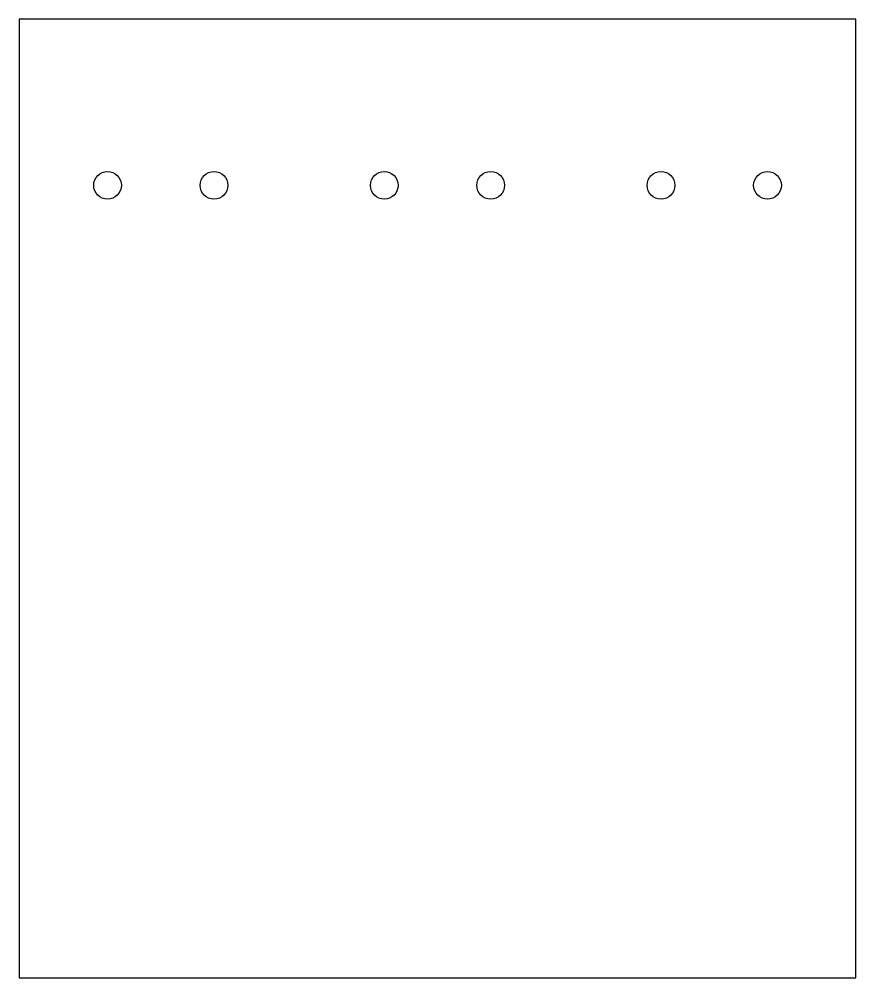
# Model space of a CAD drawing. Header units: millimetres. Extents: x -19.1 to 20.2, y -64 to -19.
import ezdxf

# ---------------------------------------------------------------- set-up
doc = ezdxf.new("R2010")
doc.units = ezdxf.units.MM
doc.layers.get('0').update_dxf_attribs({"linetype": 'CONTINUOUS'})

msp = doc.modelspace()

# ---------------------------------------------------------------- linework, layer by layer
msp.add_lwpolyline([(20.151, -18.998), (-19.149, -18.998), (-19.149, -63.998), (20.151, -63.998)], close=True)
for centre in [(-14.999, -26.798), (-9.999, -26.798), (-2.001, -26.798), (2.999, -26.798), (11.001, -26.798), (16.001, -26.798)]:
    msp.add_circle(centre, 0.65)

doc.saveas('drawing.dxf')
